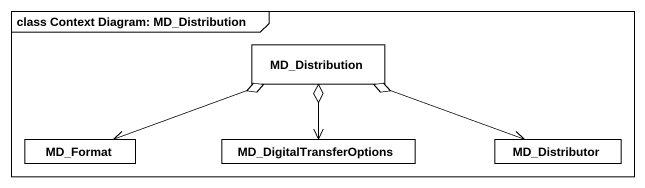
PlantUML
@startuml
mainframe class Context Diagram: MD_Distribution
hide circle
hide empty members
class MD_Distribution #FFFFFF
class MD_Format #FFFFFF
class MD_DigitalTransferOptions #FFFFFF
class MD_Distributor #FFFFFF
MD_Distribution o-right-> MD_Distributor
MD_Format <-right-o MD_Distribution
MD_DigitalTransferOptions <-up-o MD_Distribution
@enduml
